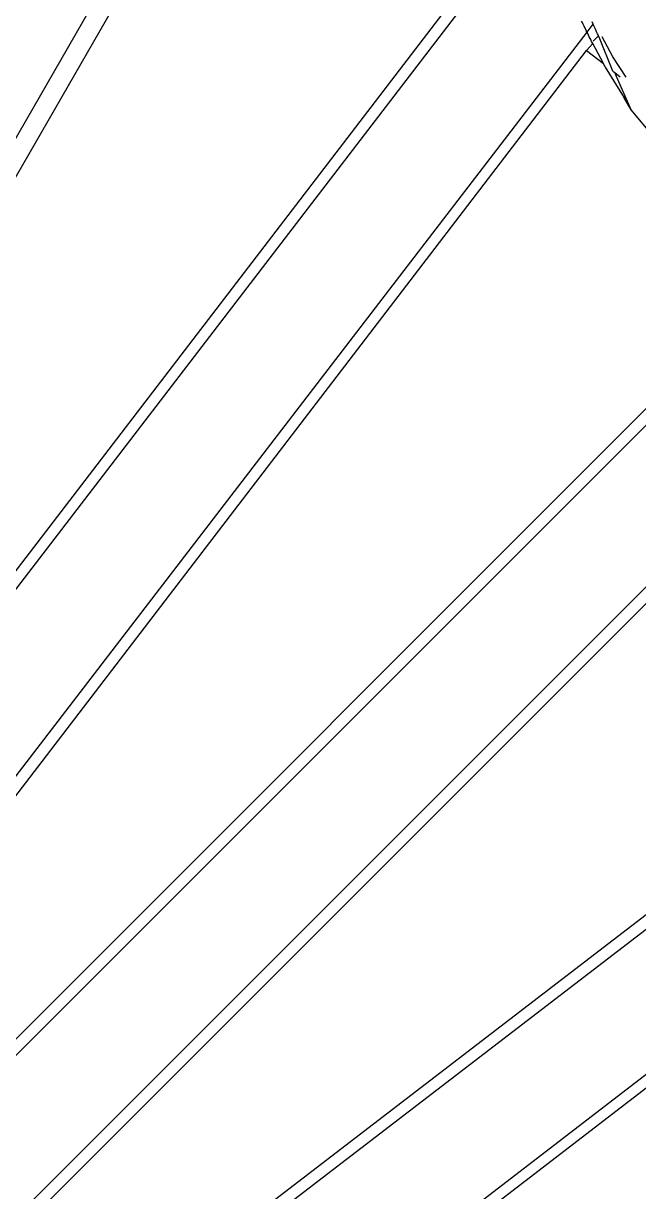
# Model space of a CAD drawing. Header units: inches. Extents: x 3324238 to 135265466, y -1036581 to 20094598.
# Drawn here: x 3354736.664 to 3354737.574, y -519084.367 to -519082.638 of the extents above; entities that cross this region are included whole.
import ezdxf

# ---------------------------------------------------------------- set-up
doc = ezdxf.new("R2010")
doc.units = ezdxf.units.IN
doc.header["$MEASUREMENT"] = 0
doc.layers.add('FURNITURE', color=32, linetype='Continuous', lineweight=13)

msp = doc.modelspace()

# ---------------------------------------------------------------- linework, layer by layer
for p, q in [((3354736.0341, -519083.8812, 0.0027), (3354736.9615, -519082.2728, 0.0027)), ((3354736.0828, -519083.855, 0.0027), (3354736.9728, -519082.3099, 0.0027)), ((3354737.3524, -519082.5627, 0.0027), (3354736.2644, -519083.9809, 0.0027)), ((3354737.3173, -519082.5802, 0.0027), (3354736.2559, -519083.9655, 0.0027)), ((3354737.4895, -519082.635, 0.0027), (3354737.4915, -519082.6391, 0.0027)), ((3354737.4915, -519082.6391, 0.0027), (3354737.493, -519082.6422, 0.0027)), ((3354737.493, -519082.6422, 0.0027), (3354737.4965, -519082.6492, 0.0027)), ((3354737.498, -519082.6515, 0.0027), (3354737.507, -519082.6397, 0.0027)), ((3354737.507, -519082.6397, 0.0027), (3354737.5054, -519082.6362, 0.0027)), ((3354737.5081, -519082.6421, 0.0027), (3354737.507, -519082.6397, 0.0027)), ((3354737.5103, -519082.6468, 0.0027), (3354737.5081, -519082.6421, 0.0027)), ((3354737.5115, -519082.6493, 0.0027), (3354737.5103, -519082.6468, 0.0027)), ((3354736.3726, -519084.1169, 0.0027), (3354737.498, -519082.6515, 0.0027)), ((3354737.498, -519082.6515, 0.0027), (3354737.4965, -519082.6492, 0.0027)), ((3354737.4993, -519082.6535, 0.0027), (3354737.498, -519082.6515, 0.0027)), ((3354737.5013, -519082.6585, 0.0027), (3354737.4993, -519082.6535, 0.0027)), ((3354737.5026, -519082.6609, 0.0027), (3354737.5013, -519082.6585, 0.0027)), ((3354737.5034, -519082.6623, 0.0027), (3354737.5026, -519082.6609, 0.0027)), ((3354737.5048, -519082.6651, 0.0027), (3354737.5034, -519082.6623, 0.0027)), ((3354737.5056, -519082.6666, 0.0027), (3354737.5048, -519082.6651, 0.0027)), ((3354737.5069, -519082.6649, 0.0027), (3354737.515, -519082.6567, 0.0027)), ((3354737.5122, -519082.6508, 0.0027), (3354737.5115, -519082.6493, 0.0027)), ((3354737.5135, -519082.6537, 0.0027), (3354737.5122, -519082.6508, 0.0027)), ((3354737.5143, -519082.6553, 0.0027), (3354737.5135, -519082.6537, 0.0027)), ((3354737.515, -519082.6567, 0.0027), (3354737.5143, -519082.6553, 0.0027)), ((3354737.5159, -519082.6588, 0.0027), (3354737.515, -519082.6567, 0.0027)), ((3354737.536, -519082.7089, 0.0027), (3354737.5159, -519082.6588, 0.0027)), ((3354737.5363, -519082.6878, 0.0027), (3354737.5203, -519082.6582, 0.0027)), ((3354736.4137, -519084.093, 0.0027), (3354737.4972, -519082.6784, 0.0027)), ((3354737.4972, -519082.6784, 0.0027), (3354737.5063, -519082.668, 0.0027)), ((3354737.4972, -519082.6784, 0.0027), (3354737.5221, -519082.698, 0.0027)), ((3354737.5063, -519082.668, 0.0027), (3354737.5056, -519082.6666, 0.0027)), ((3354737.5221, -519082.698, 0.0027), (3354737.5063, -519082.668, 0.0027)), ((3354737.5249, -519082.7032, 0.0027), (3354737.5221, -519082.698, 0.0027)), ((3354737.556, -519082.7181, 0.0027), (3354737.5363, -519082.6878, 0.0027)), ((3354737.5249, -519082.7032, 0.0027), (3354737.5531, -519082.7485, 0.0027)), ((3354737.536, -519082.7089, 0.0027), (3354737.5389, -519082.7111, 0.0027)), ((3354737.5389, -519082.7111, 0.0027), (3354737.547, -519082.7175, 0.0027)), ((3354737.5415, -519082.7172, 0.0027), (3354737.5389, -519082.7111, 0.0027)), ((3354737.5631, -519082.7665, 0.0027), (3354737.5415, -519082.7172, 0.0027)), ((3354737.5631, -519082.7665, 0.0027), (3354737.5531, -519082.7485, 0.0027)), ((3354737.5886, -519082.7963, 0.0027), (3354737.5631, -519082.7665, 0.0027)), ((3354737.8099, -519082.9836, 0.0027), (3354736.5761, -519084.2175, 0.0027)), ((3354737.8336, -519082.9843, 0.0027), (3354736.5843, -519084.2336, 0.0027)), ((3354736.6709, -519084.3868, 0.0027), (3354737.9585, -519083.0992, 0.0027)), ((3354737.9704, -519083.1116, 0.0027), (3354736.6994, -519084.3826, 0.0027)), ((3354738.2336, -519083.4592, 0.0027), (3354736.8496, -519084.5217, 0.0027)), ((3354738.2723, -519083.4519, 0.0027), (3354736.8596, -519084.5357, 0.0027)), ((3354736.9278, -519084.6982, 0.0027), (3354738.3897, -519083.5748, 0.0027)), ((3354736.9576, -519084.6957, 0.0027), (3354738.3823, -519083.5997, 0.0027))]:
    msp.add_line(p, q)
at = {"layer": 'FURNITURE', "lineweight": 30}
msp.add_arc((3354732.7531, -519086.6174, 0.0027), 12.0161, 2.96628, 177.03372, dxfattribs=at)

doc.saveas('drawing.dxf')
